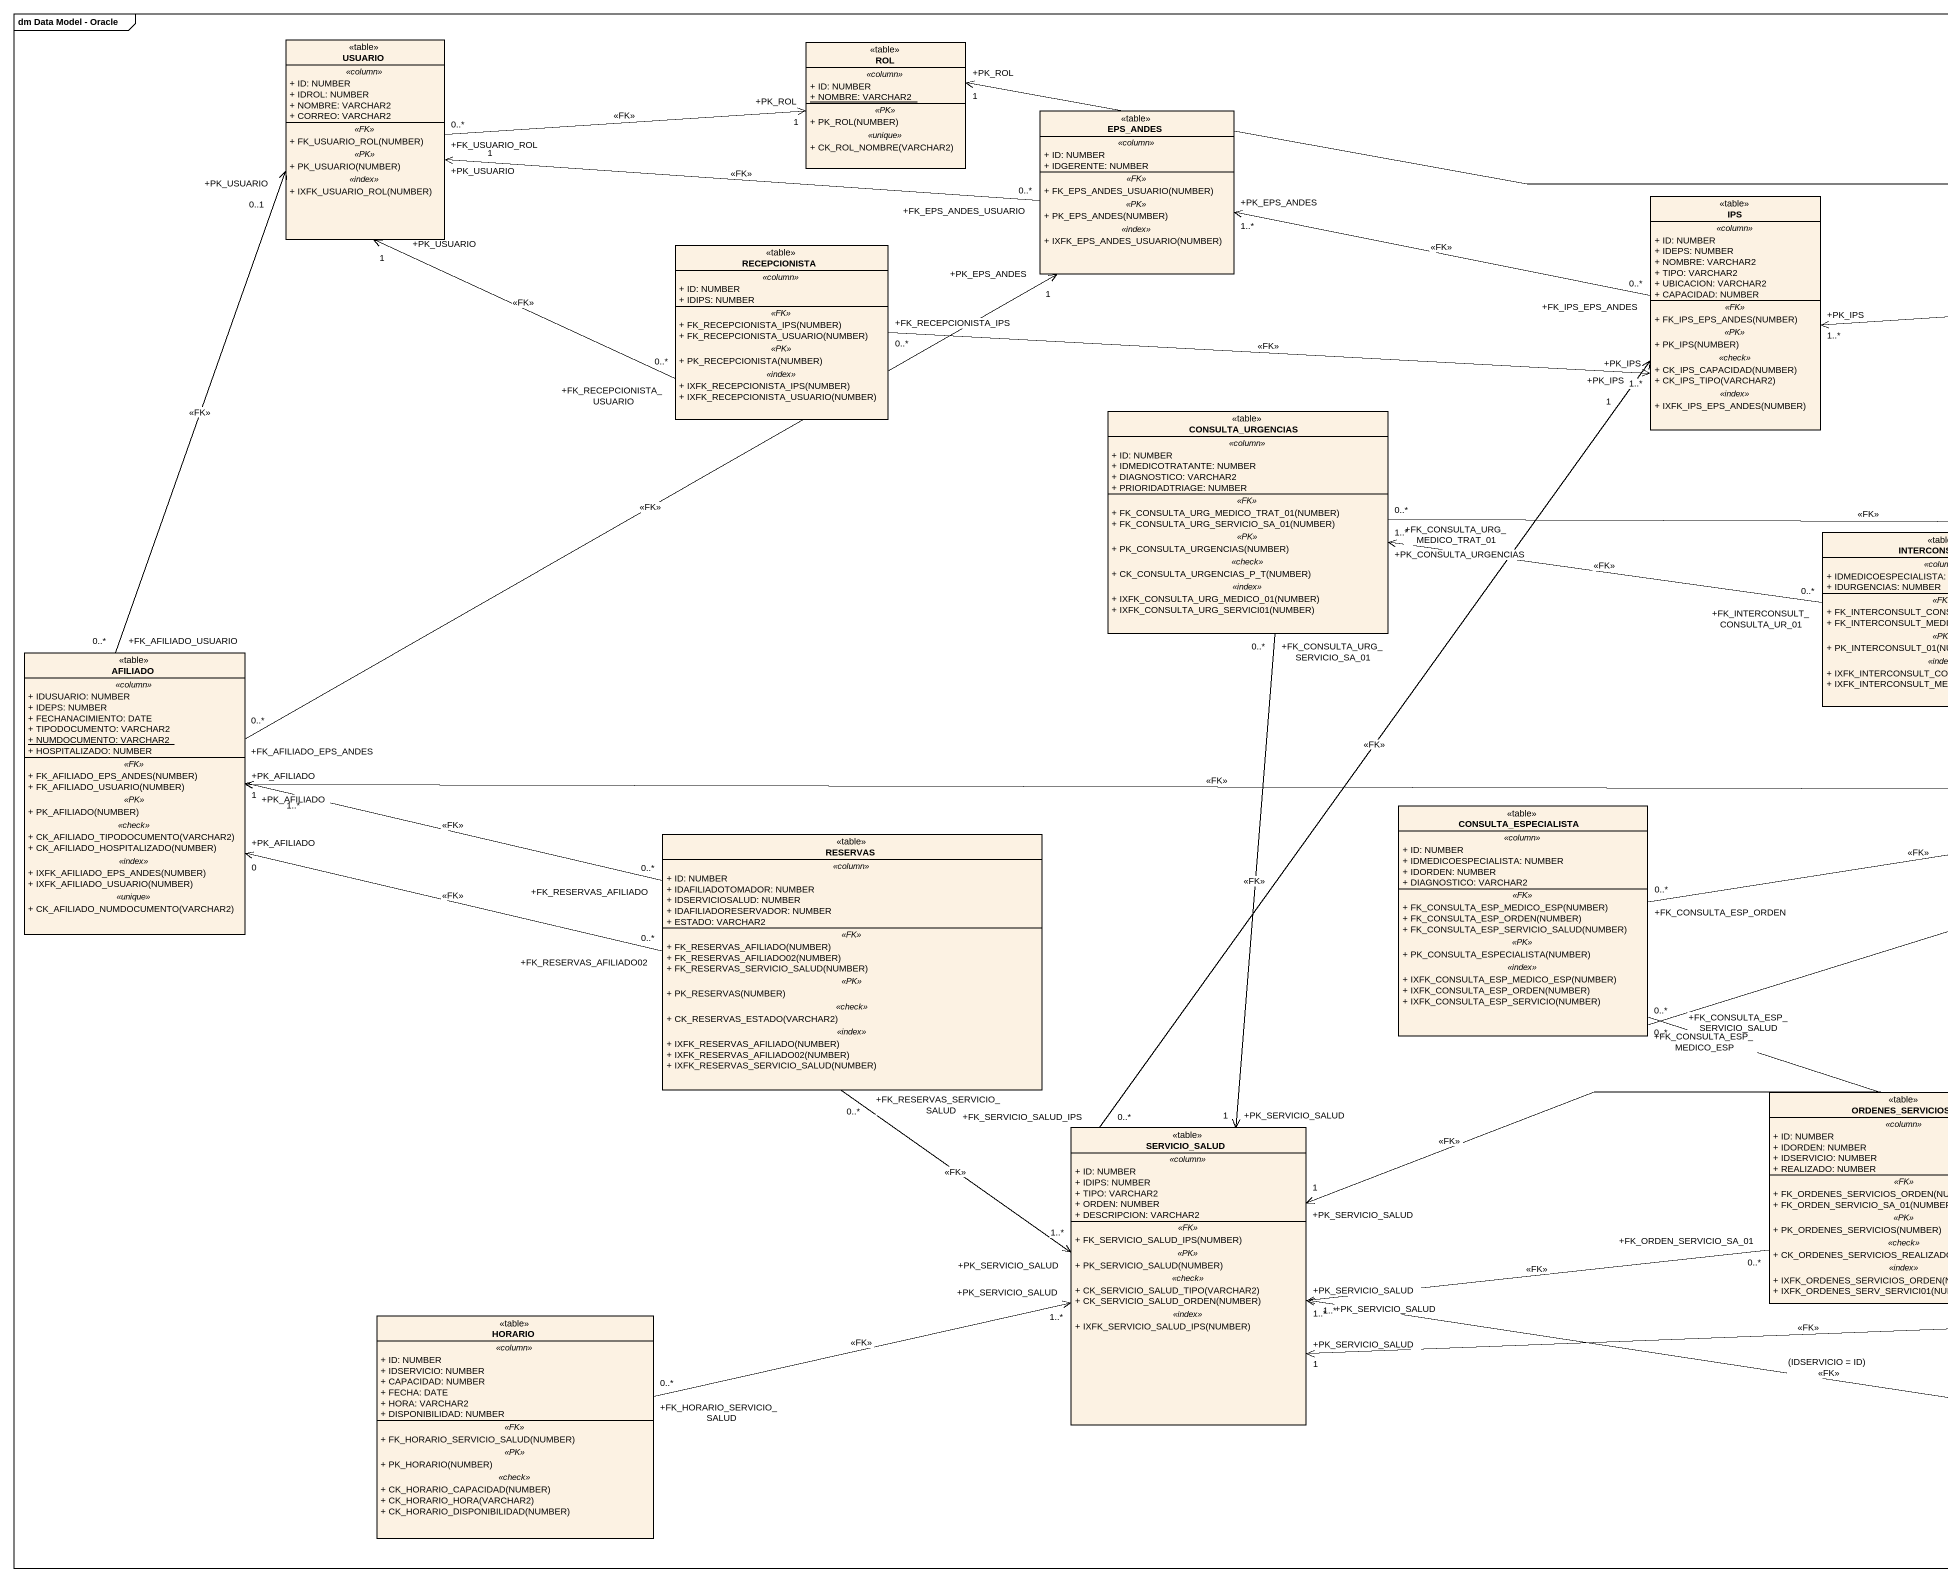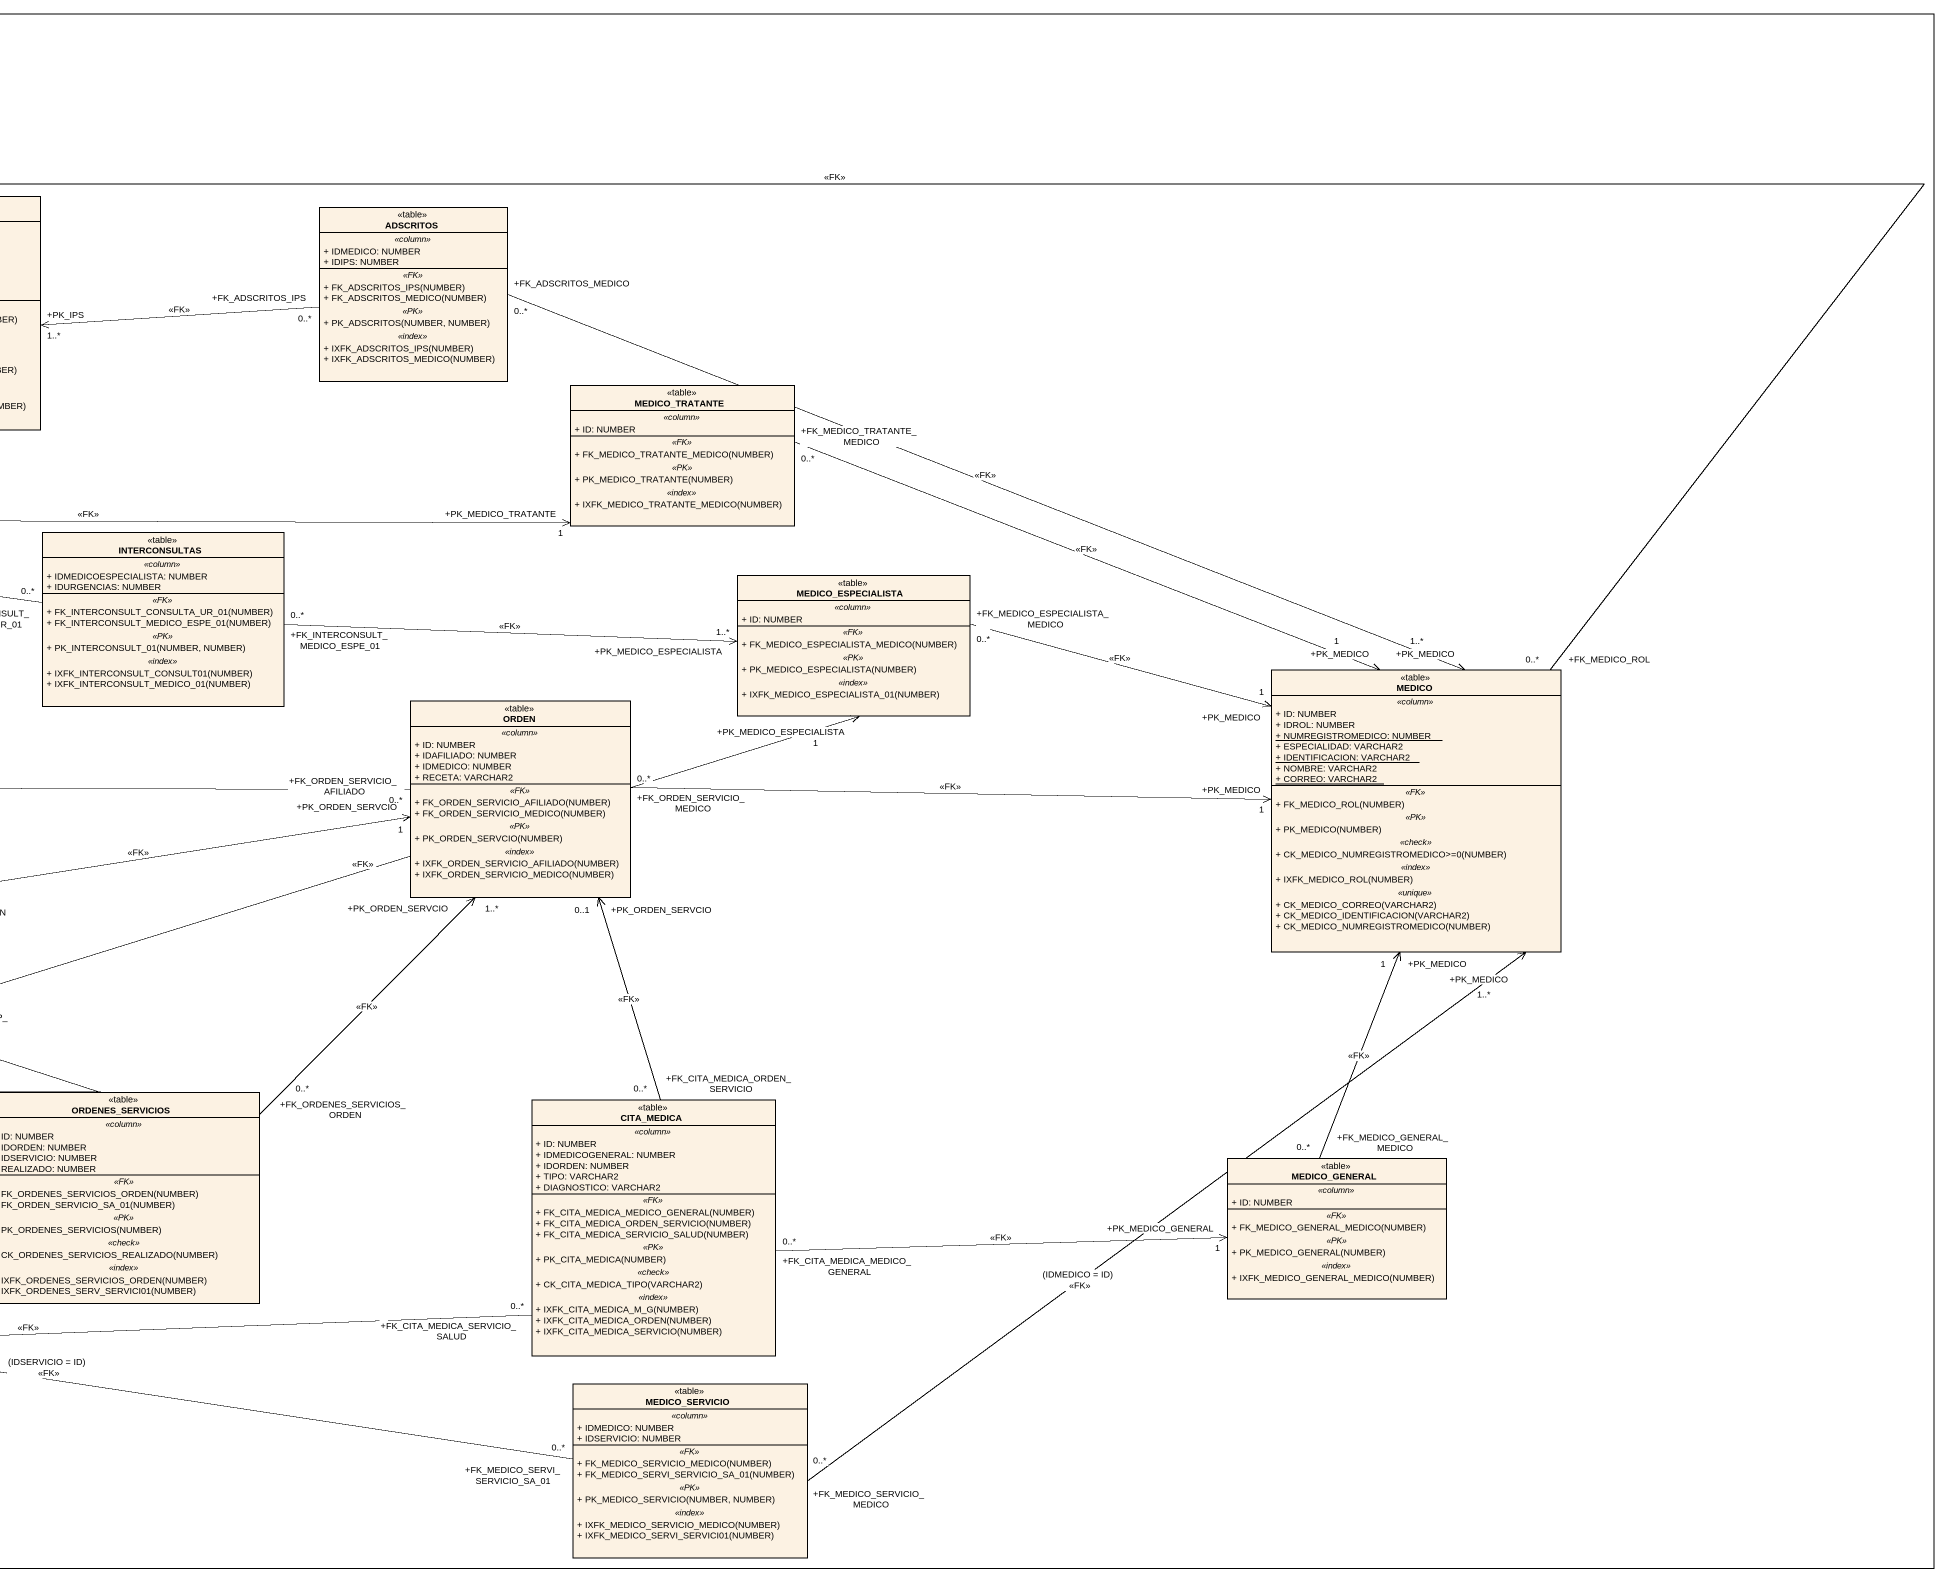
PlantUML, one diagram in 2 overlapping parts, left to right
@startuml
mainframe dm Data Model - Oracle
hide circle
hide empty members
skinparam classAttributeIconSize 0
class USUARIO <<table>> #FCF2E3 {
  .. <<column>> ..
  + ID: NUMBER
  + IDROL: NUMBER
  + NOMBRE: VARCHAR2
  + CORREO: VARCHAR2
  .. <<FK>> ..
  + FK_USUARIO_ROL(NUMBER)
  .. <<PK>> ..
  + PK_USUARIO(NUMBER)
  .. <<index>> ..
  + IXFK_USUARIO_ROL(NUMBER)
}
class ROL <<table>> #FCF2E3 {
  .. <<column>> ..
  + ID: NUMBER
  {static} + NOMBRE: VARCHAR2
  .. <<PK>> ..
  + PK_ROL(NUMBER)
  .. <<unique>> ..
  + CK_ROL_NOMBRE(VARCHAR2)
}
class EPS_ANDES <<table>> #FCF2E3 {
  .. <<column>> ..
  + ID: NUMBER
  + IDGERENTE: NUMBER
  .. <<FK>> ..
  + FK_EPS_ANDES_USUARIO(NUMBER)
  .. <<PK>> ..
  + PK_EPS_ANDES(NUMBER)
  .. <<index>> ..
  + IXFK_EPS_ANDES_USUARIO(NUMBER)
}
class IPS <<table>> #FCF2E3 {
  .. <<column>> ..
  + ID: NUMBER
  + IDEPS: NUMBER
  + NOMBRE: VARCHAR2
  + TIPO: VARCHAR2
  + UBICACION: VARCHAR2
  + CAPACIDAD: NUMBER
  .. <<FK>> ..
  + FK_IPS_EPS_ANDES(NUMBER)
  .. <<PK>> ..
  + PK_IPS(NUMBER)
  .. <<check>> ..
  + CK_IPS_CAPACIDAD(NUMBER)
  + CK_IPS_TIPO(VARCHAR2)
  .. <<index>> ..
  + IXFK_IPS_EPS_ANDES(NUMBER)
}
class ADSCRITOS <<table>> #FCF2E3 {
  .. <<column>> ..
  + IDMEDICO: NUMBER
  + IDIPS: NUMBER
  .. <<FK>> ..
  + FK_ADSCRITOS_IPS(NUMBER)
  + FK_ADSCRITOS_MEDICO(NUMBER)
  .. <<PK>> ..
  + PK_ADSCRITOS(NUMBER, NUMBER)
  .. <<index>> ..
  + IXFK_ADSCRITOS_IPS(NUMBER)
  + IXFK_ADSCRITOS_MEDICO(NUMBER)
}
class RECEPCIONISTA <<table>> #FCF2E3 {
  .. <<column>> ..
  + ID: NUMBER
  + IDIPS: NUMBER
  .. <<FK>> ..
  + FK_RECEPCIONISTA_IPS(NUMBER)
  + FK_RECEPCIONISTA_USUARIO(NUMBER)
  .. <<PK>> ..
  + PK_RECEPCIONISTA(NUMBER)
  .. <<index>> ..
  + IXFK_RECEPCIONISTA_IPS(NUMBER)
  + IXFK_RECEPCIONISTA_USUARIO(NUMBER)
}
class CONSULTA_URGENCIAS <<table>> #FCF2E3 {
  .. <<column>> ..
  + ID: NUMBER
  + IDMEDICOTRATANTE: NUMBER
  + DIAGNOSTICO: VARCHAR2
  + PRIORIDADTRIAGE: NUMBER
  .. <<FK>> ..
  + FK_CONSULTA_URG_MEDICO_TRAT_01(NUMBER)
  + FK_CONSULTA_URG_SERVICIO_SA_01(NUMBER)
  .. <<PK>> ..
  + PK_CONSULTA_URGENCIAS(NUMBER)
  .. <<check>> ..
  + CK_CONSULTA_URGENCIAS_P_T(NUMBER)
  .. <<index>> ..
  + IXFK_CONSULTA_URG_MEDICO_01(NUMBER)
  + IXFK_CONSULTA_URG_SERVICI01(NUMBER)
}
class MEDICO_TRATANTE <<table>> #FCF2E3 {
  .. <<column>> ..
  + ID: NUMBER
  .. <<FK>> ..
  + FK_MEDICO_TRATANTE_MEDICO(NUMBER)
  .. <<PK>> ..
  + PK_MEDICO_TRATANTE(NUMBER)
  .. <<index>> ..
  + IXFK_MEDICO_TRATANTE_MEDICO(NUMBER)
}
class INTERCONSULTAS <<table>> #FCF2E3 {
  .. <<column>> ..
  + IDMEDICOESPECIALISTA: NUMBER
  + IDURGENCIAS: NUMBER
  .. <<FK>> ..
  + FK_INTERCONSULT_CONSULTA_UR_01(NUMBER)
  + FK_INTERCONSULT_MEDICO_ESPE_01(NUMBER)
  .. <<PK>> ..
  + PK_INTERCONSULT_01(NUMBER, NUMBER)
  .. <<index>> ..
  + IXFK_INTERCONSULT_CONSULT01(NUMBER)
  + IXFK_INTERCONSULT_MEDICO_01(NUMBER)
}
class MEDICO_ESPECIALISTA <<table>> #FCF2E3 {
  .. <<column>> ..
  + ID: NUMBER
  .. <<FK>> ..
  + FK_MEDICO_ESPECIALISTA_MEDICO(NUMBER)
  .. <<PK>> ..
  + PK_MEDICO_ESPECIALISTA(NUMBER)
  .. <<index>> ..
  + IXFK_MEDICO_ESPECIALISTA_01(NUMBER)
}
class AFILIADO <<table>> #FCF2E3 {
  .. <<column>> ..
  + IDUSUARIO: NUMBER
  + IDEPS: NUMBER
  + FECHANACIMIENTO: DATE
  + TIPODOCUMENTO: VARCHAR2
  {static} + NUMDOCUMENTO: VARCHAR2
  + HOSPITALIZADO: NUMBER
  .. <<FK>> ..
  + FK_AFILIADO_EPS_ANDES(NUMBER)
  + FK_AFILIADO_USUARIO(NUMBER)
  .. <<PK>> ..
  + PK_AFILIADO(NUMBER)
  .. <<check>> ..
  + CK_AFILIADO_TIPODOCUMENTO(VARCHAR2)
  + CK_AFILIADO_HOSPITALIZADO(NUMBER)
  .. <<index>> ..
  + IXFK_AFILIADO_EPS_ANDES(NUMBER)
  + IXFK_AFILIADO_USUARIO(NUMBER)
  .. <<unique>> ..
  + CK_AFILIADO_NUMDOCUMENTO(VARCHAR2)
}
class MEDICO <<table>> #FCF2E3 {
  .. <<column>> ..
  + ID: NUMBER
  + IDROL: NUMBER
  {static} + NUMREGISTROMEDICO: NUMBER
  + ESPECIALIDAD: VARCHAR2
  {static} + IDENTIFICACION: VARCHAR2
  + NOMBRE: VARCHAR2
  {static} + CORREO: VARCHAR2
  .. <<FK>> ..
  + FK_MEDICO_ROL(NUMBER)
  .. <<PK>> ..
  + PK_MEDICO(NUMBER)
  .. <<check>> ..
  + CK_MEDICO_NUMREGISTROMEDICO>=0(NUMBER)
  .. <<index>> ..
  + IXFK_MEDICO_ROL(NUMBER)
  .. <<unique>> ..
  + CK_MEDICO_CORREO(VARCHAR2)
  + CK_MEDICO_IDENTIFICACION(VARCHAR2)
  + CK_MEDICO_NUMREGISTROMEDICO(NUMBER)
}
class ORDEN <<table>> #FCF2E3 {
  .. <<column>> ..
  + ID: NUMBER
  + IDAFILIADO: NUMBER
  + IDMEDICO: NUMBER
  + RECETA: VARCHAR2
  .. <<FK>> ..
  + FK_ORDEN_SERVICIO_AFILIADO(NUMBER)
  + FK_ORDEN_SERVICIO_MEDICO(NUMBER)
  .. <<PK>> ..
  + PK_ORDEN_SERVCIO(NUMBER)
  .. <<index>> ..
  + IXFK_ORDEN_SERVICIO_AFILIADO(NUMBER)
  + IXFK_ORDEN_SERVICIO_MEDICO(NUMBER)
}
class RESERVAS <<table>> #FCF2E3 {
  .. <<column>> ..
  + ID: NUMBER
  + IDAFILIADOTOMADOR: NUMBER
  + IDSERVICIOSALUD: NUMBER
  + IDAFILIADORESERVADOR: NUMBER
  + ESTADO: VARCHAR2
  .. <<FK>> ..
  + FK_RESERVAS_AFILIADO(NUMBER)
  + FK_RESERVAS_AFILIADO02(NUMBER)
  + FK_RESERVAS_SERVICIO_SALUD(NUMBER)
  .. <<PK>> ..
  + PK_RESERVAS(NUMBER)
  .. <<check>> ..
  + CK_RESERVAS_ESTADO(VARCHAR2)
  .. <<index>> ..
  + IXFK_RESERVAS_AFILIADO(NUMBER)
  + IXFK_RESERVAS_AFILIADO02(NUMBER)
  + IXFK_RESERVAS_SERVICIO_SALUD(NUMBER)
}
class CONSULTA_ESPECIALISTA <<table>> #FCF2E3 {
  .. <<column>> ..
  + ID: NUMBER
  + IDMEDICOESPECIALISTA: NUMBER
  + IDORDEN: NUMBER
  + DIAGNOSTICO: VARCHAR2
  .. <<FK>> ..
  + FK_CONSULTA_ESP_MEDICO_ESP(NUMBER)
  + FK_CONSULTA_ESP_ORDEN(NUMBER)
  + FK_CONSULTA_ESP_SERVICIO_SALUD(NUMBER)
  .. <<PK>> ..
  + PK_CONSULTA_ESPECIALISTA(NUMBER)
  .. <<index>> ..
  + IXFK_CONSULTA_ESP_MEDICO_ESP(NUMBER)
  + IXFK_CONSULTA_ESP_ORDEN(NUMBER)
  + IXFK_CONSULTA_ESP_SERVICIO(NUMBER)
}
class ORDENES_SERVICIOS <<table>> #FCF2E3 {
  .. <<column>> ..
  + ID: NUMBER
  + IDORDEN: NUMBER
  + IDSERVICIO: NUMBER
  + REALIZADO: NUMBER
  .. <<FK>> ..
  + FK_ORDENES_SERVICIOS_ORDEN(NUMBER)
  + FK_ORDEN_SERVICIO_SA_01(NUMBER)
  .. <<PK>> ..
  + PK_ORDENES_SERVICIOS(NUMBER)
  .. <<check>> ..
  + CK_ORDENES_SERVICIOS_REALIZADO(NUMBER)
  .. <<index>> ..
  + IXFK_ORDENES_SERVICIOS_ORDEN(NUMBER)
  + IXFK_ORDENES_SERV_SERVICI01(NUMBER)
}
class CITA_MEDICA <<table>> #FCF2E3 {
  .. <<column>> ..
  + ID: NUMBER
  + IDMEDICOGENERAL: NUMBER
  + IDORDEN: NUMBER
  + TIPO: VARCHAR2
  + DIAGNOSTICO: VARCHAR2
  .. <<FK>> ..
  + FK_CITA_MEDICA_MEDICO_GENERAL(NUMBER)
  + FK_CITA_MEDICA_ORDEN_SERVICIO(NUMBER)
  + FK_CITA_MEDICA_SERVICIO_SALUD(NUMBER)
  .. <<PK>> ..
  + PK_CITA_MEDICA(NUMBER)
  .. <<check>> ..
  + CK_CITA_MEDICA_TIPO(VARCHAR2)
  .. <<index>> ..
  + IXFK_CITA_MEDICA_M_G(NUMBER)
  + IXFK_CITA_MEDICA_ORDEN(NUMBER)
  + IXFK_CITA_MEDICA_SERVICIO(NUMBER)
}
class SERVICIO_SALUD <<table>> #FCF2E3 {
  .. <<column>> ..
  + ID: NUMBER
  + IDIPS: NUMBER
  + TIPO: VARCHAR2
  + ORDEN: NUMBER
  + DESCRIPCION: VARCHAR2
  .. <<FK>> ..
  + FK_SERVICIO_SALUD_IPS(NUMBER)
  .. <<PK>> ..
  + PK_SERVICIO_SALUD(NUMBER)
  .. <<check>> ..
  + CK_SERVICIO_SALUD_TIPO(VARCHAR2)
  + CK_SERVICIO_SALUD_ORDEN(NUMBER)
  .. <<index>> ..
  + IXFK_SERVICIO_SALUD_IPS(NUMBER)
}
class MEDICO_GENERAL <<table>> #FCF2E3 {
  .. <<column>> ..
  + ID: NUMBER
  .. <<FK>> ..
  + FK_MEDICO_GENERAL_MEDICO(NUMBER)
  .. <<PK>> ..
  + PK_MEDICO_GENERAL(NUMBER)
  .. <<index>> ..
  + IXFK_MEDICO_GENERAL_MEDICO(NUMBER)
}
class HORARIO <<table>> #FCF2E3 {
  .. <<column>> ..
  + ID: NUMBER
  + IDSERVICIO: NUMBER
  + CAPACIDAD: NUMBER
  + FECHA: DATE
  + HORA: VARCHAR2
  + DISPONIBILIDAD: NUMBER
  .. <<FK>> ..
  + FK_HORARIO_SERVICIO_SALUD(NUMBER)
  .. <<PK>> ..
  + PK_HORARIO(NUMBER)
  .. <<check>> ..
  + CK_HORARIO_CAPACIDAD(NUMBER)
  + CK_HORARIO_HORA(VARCHAR2)
  + CK_HORARIO_DISPONIBILIDAD(NUMBER)
}
class MEDICO_SERVICIO <<table>> #FCF2E3 {
  .. <<column>> ..
  + IDMEDICO: NUMBER
  + IDSERVICIO: NUMBER
  .. <<FK>> ..
  + FK_MEDICO_SERVICIO_MEDICO(NUMBER)
  + FK_MEDICO_SERVI_SERVICIO_SA_01(NUMBER)
  .. <<PK>> ..
  + PK_MEDICO_SERVICIO(NUMBER, NUMBER)
  .. <<index>> ..
  + IXFK_MEDICO_SERVICIO_MEDICO(NUMBER)
  + IXFK_MEDICO_SERVI_SERVICI01(NUMBER)
}
USUARIO "+FK_USUARIO_ROL\n0..*" -right-> "+PK_ROL\n1" ROL : <<FK>>
EPS_ANDES "+FK_EPS_ANDES_USUARIO\n0..*" -left-> "+PK_USUARIO\n1" USUARIO : <<FK>>
IPS "+FK_IPS_EPS_ANDES\n0..*" -left-> "+PK_EPS_ANDES\n1..*" EPS_ANDES : <<FK>>
ADSCRITOS "+FK_ADSCRITOS_IPS\n0..*" -left-> "+PK_IPS\n1..*" IPS : <<FK>>
ADSCRITOS "+FK_ADSCRITOS_MEDICO\n0..*" -right-> "+PK_MEDICO\n1..*" MEDICO : <<FK>>
RECEPCIONISTA "+FK_RECEPCIONISTA_USUARIO\n0..*" -left-> "+PK_USUARIO\n1" USUARIO : <<FK>>
RECEPCIONISTA "+FK_RECEPCIONISTA_IPS\n0..*" -right-> "+PK_IPS\n1..*" IPS : <<FK>>
CONSULTA_URGENCIAS "+FK_CONSULTA_URG_MEDICO_TRAT_01\n0..*" -right-> "+PK_MEDICO_TRATANTE\n1" MEDICO_TRATANTE : <<FK>>
CONSULTA_URGENCIAS "+FK_CONSULTA_URG_SERVICIO_SA_01\n0..*" --> "+PK_SERVICIO_SALUD\n1" SERVICIO_SALUD : <<FK>>
MEDICO_TRATANTE "+FK_MEDICO_TRATANTE_MEDICO\n0..*" -right-> "+PK_MEDICO\n1" MEDICO : <<FK>>
INTERCONSULTAS "+FK_INTERCONSULT_CONSULTA_UR_01\n0..*" -left-> "+PK_CONSULTA_URGENCIAS\n1..*" CONSULTA_URGENCIAS : <<FK>>
INTERCONSULTAS "+FK_INTERCONSULT_MEDICO_ESPE_01\n0..*" -right-> "+PK_MEDICO_ESPECIALISTA\n1..*" MEDICO_ESPECIALISTA : <<FK>>
MEDICO_ESPECIALISTA "+FK_MEDICO_ESPECIALISTA_MEDICO\n0..*" -right-> "+PK_MEDICO\n1" MEDICO : <<FK>>
AFILIADO "+FK_AFILIADO_USUARIO\n0..*" -up-> "+PK_USUARIO\n0..1" USUARIO : <<FK>>
AFILIADO "+FK_AFILIADO_EPS_ANDES\n0..*" -right-> "+PK_EPS_ANDES\n1" EPS_ANDES : <<FK>>
MEDICO "+FK_MEDICO_ROL\n0..*" -left-> "+PK_ROL\n1" ROL : <<FK>>
ORDEN "+FK_ORDEN_SERVICIO_AFILIADO\n0..*" -left-> "+PK_AFILIADO\n1" AFILIADO : <<FK>>
ORDEN "+FK_ORDEN_SERVICIO_MEDICO\n0..*" -right-> "+PK_MEDICO\n1" MEDICO : <<FK>>
RESERVAS "+FK_RESERVAS_AFILIADO\n0..*" -left-> "+PK_AFILIADO\n1..*" AFILIADO : <<FK>>
RESERVAS "+FK_RESERVAS_AFILIADO02\n0..*" -left-> "+PK_AFILIADO\n0" AFILIADO : <<FK>>
RESERVAS "+FK_RESERVAS_SERVICIO_SALUD\n0..*" --> "+PK_SERVICIO_SALUD\n1..*" SERVICIO_SALUD : <<FK>>
CONSULTA_ESPECIALISTA "+FK_CONSULTA_ESP_MEDICO_ESP\n0..*" -right-> "+PK_MEDICO_ESPECIALISTA\n1" MEDICO_ESPECIALISTA : <<FK>>
CONSULTA_ESPECIALISTA "+FK_CONSULTA_ESP_ORDEN\n0..*" -right-> "+PK_ORDEN_SERVCIO\n1" ORDEN : <<FK>>
CONSULTA_ESPECIALISTA "+FK_CONSULTA_ESP_SERVICIO_SALUD\n0..*" --> "+PK_SERVICIO_SALUD\n1" SERVICIO_SALUD : <<FK>>
ORDENES_SERVICIOS "+FK_ORDENES_SERVICIOS_ORDEN\n0..*" -up-> "+PK_ORDEN_SERVCIO\n1..*" ORDEN : <<FK>>
ORDENES_SERVICIOS "+FK_ORDEN_SERVICIO_SA_01\n0..*" -left-> "+PK_SERVICIO_SALUD\n1..*" SERVICIO_SALUD : <<FK>>
CITA_MEDICA "+FK_CITA_MEDICA_ORDEN_SERVICIO\n0..*" -up-> "+PK_ORDEN_SERVCIO\n0..1" ORDEN : <<FK>>
CITA_MEDICA "+FK_CITA_MEDICA_SERVICIO_SALUD\n0..*" -left-> "+PK_SERVICIO_SALUD\n1" SERVICIO_SALUD : <<FK>>
CITA_MEDICA "+FK_CITA_MEDICA_MEDICO_GENERAL\n0..*" -right-> "+PK_MEDICO_GENERAL\n1" MEDICO_GENERAL : <<FK>>
SERVICIO_SALUD "+FK_SERVICIO_SALUD_IPS\n0..*" -up-> "+PK_IPS\n1" IPS : <<FK>>
MEDICO_GENERAL "+FK_MEDICO_GENERAL_MEDICO\n0..*" -up-> "+PK_MEDICO\n1" MEDICO : <<FK>>
HORARIO "+FK_HORARIO_SERVICIO_SALUD\n0..*" -right-> "+PK_SERVICIO_SALUD\n1..*" SERVICIO_SALUD : <<FK>>
MEDICO_SERVICIO "+FK_MEDICO_SERVICIO_MEDICO\n0..*" -up-> "+PK_MEDICO\n1..*" MEDICO : (IDMEDICO = ID)\n<<FK>>
MEDICO_SERVICIO "+FK_MEDICO_SERVI_SERVICIO_SA_01\n0..*" -left-> "+PK_SERVICIO_SALUD\n1..*" SERVICIO_SALUD : (IDSERVICIO = ID)\n<<FK>>
@enduml
